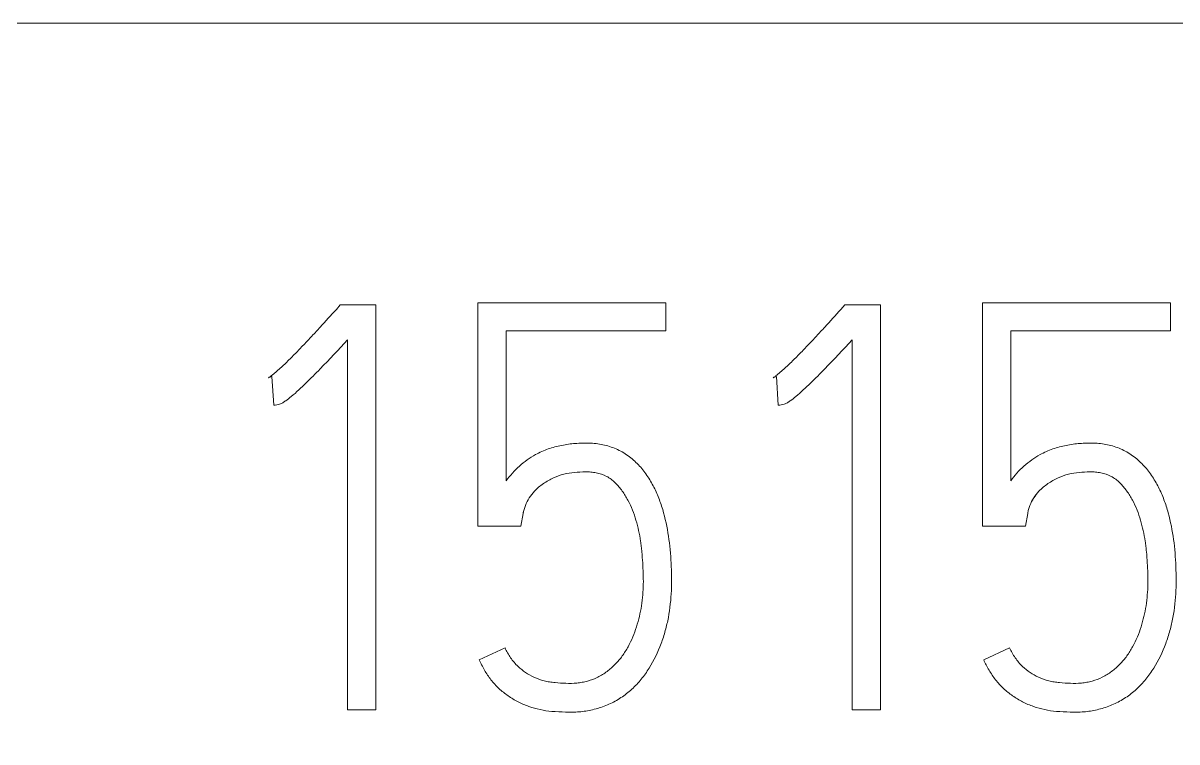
# Model space of a CAD drawing. Header units: millimetres. Extents: x 1359 to 3577, y 1333 to 3557.
# Drawn here: x 2575.03 to 2579.568, y 3327.255 to 3330.083 of the extents above; entities that cross this region are included whole.
import ezdxf

# ---------------------------------------------------------------- set-up
doc = ezdxf.new("R2010")
doc.units = ezdxf.units.MM
doc.set_wipeout_variables(frame=1)
doc.layers.add('000-PI-Oprema', color=30, linetype='Continuous', lineweight=5)
doc.layers.add('002-PI-Kabelska kanalica', color=150, linetype='Continuous')

# ---------------------------------------------------------------- blocks, each defined once
blk = doc.blocks.new('6ES7515-2AN03-0AB0')
blk.add_wipeout([(49766.6555, 38535.9127), (49836.4555, 38535.9127), (49836.4555, 38388.9127), (49766.6555, 38388.9127)])
at = {"layer": '000-PI-Oprema', "color": 0, "linetype": 'ByBlock', "lineweight": 0}
for p, q in [((49831.3494, 38535.9127), (49771.7616, 38535.9127)), ((49831.3494, 38535.9127), (49771.7616, 38535.9127)), ((49786.9033, 38534.8127), (49786.9033, 38533.9341)), ((49787.6424, 38534.8127), (49786.9033, 38534.8127)), ((49786.9033, 38534.8127), (49786.9033, 38533.9341)), ((49787.6424, 38534.8127), (49786.9033, 38534.8127)), ((49787.6424, 38534.7017), (49787.6424, 38534.8127)), ((49787.6424, 38534.7017), (49787.6424, 38534.8127)), ((49788.888, 38534.8127), (49788.888, 38533.9341)), ((49789.627, 38534.8127), (49788.888, 38534.8127)), ((49788.888, 38534.8127), (49788.888, 38533.9341)), ((49789.627, 38534.8127), (49788.888, 38534.8127)), ((49789.627, 38534.7017), (49789.627, 38534.8127)), ((49789.627, 38534.7017), (49789.627, 38534.8127)), ((49786.3618, 38534.8042), (49786.3464, 38534.7863)), ((49786.3618, 38534.8042), (49786.3464, 38534.7863)), ((49786.5017, 38534.8042), (49786.3618, 38534.8042)), ((49786.5017, 38534.8042), (49786.3618, 38534.8042)), ((49786.5017, 38533.2107), (49786.5017, 38534.8041)), ((49786.5017, 38533.2107), (49786.5017, 38534.8041)), ((49788.3465, 38534.8042), (49788.331, 38534.7863)), ((49788.3465, 38534.8042), (49788.331, 38534.7863)), ((49788.4863, 38534.8042), (49788.3465, 38534.8042)), ((49788.4863, 38534.8042), (49788.3465, 38534.8042)), ((49788.4863, 38533.2107), (49788.4863, 38534.8041)), ((49788.4863, 38533.2107), (49788.4863, 38534.8041)), ((49787.0143, 38534.1116), (49787.0143, 38534.7017)), ((49787.0143, 38534.7017), (49787.6424, 38534.7017)), ((49787.0143, 38534.1116), (49787.0143, 38534.7017)), ((49787.0143, 38534.7017), (49787.6424, 38534.7017)), ((49788.9989, 38534.1116), (49788.9989, 38534.7017)), ((49788.9989, 38534.7017), (49789.627, 38534.7017)), ((49788.9989, 38534.1116), (49788.9989, 38534.7017)), ((49788.9989, 38534.7017), (49789.627, 38534.7017)), ((49786.3907, 38534.6664), (49786.3907, 38533.2107)), ((49786.3907, 38534.6664), (49786.3907, 38533.2107)), ((49788.3753, 38534.6664), (49788.3753, 38533.2107)), ((49788.3753, 38534.6664), (49788.3753, 38533.2107)), ((49786.0797, 38534.5176), (49786.0931, 38534.5221)), ((49786.0797, 38534.5176), (49786.0931, 38534.5221)), ((49786.0931, 38534.5221), (49786.1, 38534.4091)), ((49786.0931, 38534.5221), (49786.1, 38534.4091)), ((49788.0643, 38534.5176), (49788.0778, 38534.5221)), ((49788.0643, 38534.5176), (49788.0778, 38534.5221)), ((49788.0778, 38534.5221), (49788.0847, 38534.4091)), ((49788.0778, 38534.5221), (49788.0847, 38534.4091)), ((49787.072, 38533.9341), (49787.081, 38533.9828)), ((49787.072, 38533.9341), (49787.081, 38533.9828)), ((49789.0567, 38533.9341), (49789.0656, 38533.9828)), ((49789.0567, 38533.9341), (49789.0656, 38533.9828)), ((49786.9033, 38533.9341), (49787.072, 38533.9341)), ((49786.9033, 38533.9341), (49787.072, 38533.9341)), ((49788.888, 38533.9341), (49789.0567, 38533.9341)), ((49788.888, 38533.9341), (49789.0567, 38533.9341)), ((49787.0098, 38533.4549), (49786.9078, 38533.4082)), ((49787.0098, 38533.4549), (49786.9078, 38533.4082)), ((49788.9945, 38533.4549), (49788.8924, 38533.4082)), ((49788.9945, 38533.4549), (49788.8924, 38533.4082)), ((49786.3907, 38533.2107), (49786.5017, 38533.2107)), ((49786.3907, 38533.2107), (49786.5017, 38533.2107)), ((49788.3753, 38533.2107), (49788.4863, 38533.2107)), ((49788.3753, 38533.2107), (49788.4863, 38533.2107))]:
    blk.add_line(p, q, dxfattribs=at)
for points, knots in [([(49786.3464, 38534.7863), (49786.3252, 38534.7628), (49786.3039, 38534.7395), (49786.2718, 38534.7047), (49786.2611, 38534.693), (49786.2396, 38534.6699), (49786.2288, 38534.6584), (49786.207, 38534.6355), (49786.196, 38534.6241), (49786.1741, 38534.6015), (49786.1629, 38534.5902), (49786.1459, 38534.5738), (49786.1402, 38534.5684), (49786.1285, 38534.5577), (49786.1226, 38534.5525), (49786.1107, 38534.5421), (49786.1048, 38534.537), (49786.0957, 38534.5294), (49786.0926, 38534.5269), (49786.0864, 38534.5221), (49786.0832, 38534.5197), (49786.0797, 38534.5176)], [0, 0, 0, 0, 0.25, 0.25, 0.375, 0.375, 0.5, 0.5, 0.625, 0.625, 0.75, 0.75, 0.8125, 0.8125, 0.875, 0.875, 0.9375, 0.9375, 0.96875, 0.96875, 1, 1, 1, 1]), ([(49786.3464, 38534.7863), (49786.3252, 38534.7628), (49786.3039, 38534.7395), (49786.2718, 38534.7047), (49786.2611, 38534.693), (49786.2396, 38534.6699), (49786.2288, 38534.6584), (49786.207, 38534.6355), (49786.196, 38534.6241), (49786.1741, 38534.6015), (49786.1629, 38534.5902), (49786.1459, 38534.5738), (49786.1402, 38534.5684), (49786.1285, 38534.5577), (49786.1226, 38534.5525), (49786.1107, 38534.5421), (49786.1048, 38534.537), (49786.0957, 38534.5294), (49786.0926, 38534.5269), (49786.0864, 38534.5221), (49786.0832, 38534.5197), (49786.0797, 38534.5176)], [0, 0, 0, 0, 0.25, 0.25, 0.375, 0.375, 0.5, 0.5, 0.625, 0.625, 0.75, 0.75, 0.8125, 0.8125, 0.875, 0.875, 0.9375, 0.9375, 0.96875, 0.96875, 1, 1, 1, 1]), ([(49788.331, 38534.7863), (49788.3098, 38534.7628), (49788.2885, 38534.7395), (49788.2565, 38534.7047), (49788.2458, 38534.693), (49788.2243, 38534.6699), (49788.2134, 38534.6584), (49788.1916, 38534.6355), (49788.1807, 38534.6241), (49788.1587, 38534.6015), (49788.1476, 38534.5902), (49788.1305, 38534.5738), (49788.1248, 38534.5684), (49788.1132, 38534.5577), (49788.1073, 38534.5525), (49788.0954, 38534.5421), (49788.0894, 38534.537), (49788.0803, 38534.5294), (49788.0773, 38534.5269), (49788.071, 38534.5221), (49788.0678, 38534.5197), (49788.0643, 38534.5176)], [0, 0, 0, 0, 0.25, 0.25, 0.375, 0.375, 0.5, 0.5, 0.625, 0.625, 0.75, 0.75, 0.8125, 0.8125, 0.875, 0.875, 0.9375, 0.9375, 0.96875, 0.96875, 1, 1, 1, 1]), ([(49788.331, 38534.7863), (49788.3098, 38534.7628), (49788.2885, 38534.7395), (49788.2565, 38534.7047), (49788.2458, 38534.693), (49788.2243, 38534.6699), (49788.2134, 38534.6584), (49788.1916, 38534.6355), (49788.1807, 38534.6241), (49788.1587, 38534.6015), (49788.1476, 38534.5902), (49788.1305, 38534.5738), (49788.1248, 38534.5684), (49788.1132, 38534.5577), (49788.1073, 38534.5525), (49788.0954, 38534.5421), (49788.0894, 38534.537), (49788.0803, 38534.5294), (49788.0773, 38534.5269), (49788.071, 38534.5221), (49788.0678, 38534.5197), (49788.0643, 38534.5176)], [0, 0, 0, 0, 0.25, 0.25, 0.375, 0.375, 0.5, 0.5, 0.625, 0.625, 0.75, 0.75, 0.8125, 0.8125, 0.875, 0.875, 0.9375, 0.9375, 0.96875, 0.96875, 1, 1, 1, 1]), ([(49786.1687, 38534.4433), (49786.1789, 38534.4516), (49786.1887, 38534.4604), (49786.2079, 38534.4782), (49786.2174, 38534.4873), (49786.2457, 38534.5147), (49786.2641, 38534.5333), (49786.319, 38534.5897), (49786.355, 38534.6279), (49786.3907, 38534.6664)], [0, 0, 0, 0, 0.125, 0.125, 0.25, 0.25, 0.5, 0.5, 1, 1, 1, 1]), ([(49786.1687, 38534.4433), (49786.1789, 38534.4516), (49786.1887, 38534.4604), (49786.2079, 38534.4782), (49786.2174, 38534.4873), (49786.2457, 38534.5147), (49786.2641, 38534.5333), (49786.319, 38534.5897), (49786.355, 38534.6279), (49786.3907, 38534.6664)], [0, 0, 0, 0, 0.125, 0.125, 0.25, 0.25, 0.5, 0.5, 1, 1, 1, 1]), ([(49788.1534, 38534.4433), (49788.1635, 38534.4516), (49788.1733, 38534.4604), (49788.1926, 38534.4782), (49788.2021, 38534.4873), (49788.2303, 38534.5147), (49788.2488, 38534.5333), (49788.3037, 38534.5897), (49788.3396, 38534.6279), (49788.3753, 38534.6664)], [0, 0, 0, 0, 0.125, 0.125, 0.25, 0.25, 0.5, 0.5, 1, 1, 1, 1]), ([(49788.1534, 38534.4433), (49788.1635, 38534.4516), (49788.1733, 38534.4604), (49788.1926, 38534.4782), (49788.2021, 38534.4873), (49788.2303, 38534.5147), (49788.2488, 38534.5333), (49788.3037, 38534.5897), (49788.3396, 38534.6279), (49788.3753, 38534.6664)], [0, 0, 0, 0, 0.125, 0.125, 0.25, 0.25, 0.5, 0.5, 1, 1, 1, 1]), ([(49786.1, 38534.4091), (49786.104, 38534.4091), (49786.1079, 38534.4097), (49786.1156, 38534.4113), (49786.1195, 38534.4124), (49786.1232, 38534.4136)], [0, 0, 0, 0, 0.5, 0.5, 1, 1, 1, 1]), ([(49786.1, 38534.4091), (49786.104, 38534.4091), (49786.1079, 38534.4097), (49786.1156, 38534.4113), (49786.1195, 38534.4124), (49786.1232, 38534.4136)], [0, 0, 0, 0, 0.5, 0.5, 1, 1, 1, 1]), ([(49786.1232, 38534.4136), (49786.1254, 38534.4143), (49786.1275, 38534.4151), (49786.1316, 38534.4171), (49786.1336, 38534.4182), (49786.1395, 38534.4216), (49786.1433, 38534.4241), (49786.1545, 38534.432), (49786.1616, 38534.4376), (49786.1687, 38534.4433)], [0, 0, 0, 0, 0.125, 0.125, 0.25, 0.25, 0.5, 0.5, 1, 1, 1, 1]), ([(49786.1687, 38534.4433), (49786.1616, 38534.4376), (49786.1545, 38534.432), (49786.1433, 38534.4242), (49786.1395, 38534.4216), (49786.1336, 38534.4182), (49786.1316, 38534.4171), (49786.1275, 38534.4151), (49786.1254, 38534.4143), (49786.1232, 38534.4136)], [0, 0, 0, 0, 0.5, 0.5, 0.75, 0.75, 0.875, 0.875, 1, 1, 1, 1]), ([(49786.1232, 38534.4136), (49786.1254, 38534.4143), (49786.1275, 38534.4151), (49786.1316, 38534.4171), (49786.1336, 38534.4182), (49786.1395, 38534.4216), (49786.1433, 38534.4241), (49786.1545, 38534.432), (49786.1616, 38534.4376), (49786.1687, 38534.4433)], [0, 0, 0, 0, 0.125, 0.125, 0.25, 0.25, 0.5, 0.5, 1, 1, 1, 1]), ([(49786.1687, 38534.4433), (49786.1616, 38534.4376), (49786.1545, 38534.432), (49786.1433, 38534.4242), (49786.1395, 38534.4216), (49786.1336, 38534.4182), (49786.1316, 38534.4171), (49786.1275, 38534.4151), (49786.1254, 38534.4143), (49786.1232, 38534.4136)], [0, 0, 0, 0, 0.5, 0.5, 0.75, 0.75, 0.875, 0.875, 1, 1, 1, 1]), ([(49788.0847, 38534.4091), (49788.0886, 38534.4091), (49788.0926, 38534.4097), (49788.1003, 38534.4113), (49788.1041, 38534.4124), (49788.1078, 38534.4136)], [0, 0, 0, 0, 0.5, 0.5, 1, 1, 1, 1]), ([(49788.0847, 38534.4091), (49788.0886, 38534.4091), (49788.0926, 38534.4097), (49788.1003, 38534.4113), (49788.1041, 38534.4124), (49788.1078, 38534.4136)], [0, 0, 0, 0, 0.5, 0.5, 1, 1, 1, 1]), ([(49788.1078, 38534.4136), (49788.1101, 38534.4143), (49788.1122, 38534.4151), (49788.1162, 38534.4171), (49788.1182, 38534.4182), (49788.1241, 38534.4216), (49788.1279, 38534.4241), (49788.1391, 38534.432), (49788.1463, 38534.4376), (49788.1534, 38534.4433)], [0, 0, 0, 0, 0.125, 0.125, 0.25, 0.25, 0.5, 0.5, 1, 1, 1, 1]), ([(49788.1534, 38534.4433), (49788.1463, 38534.4376), (49788.1391, 38534.432), (49788.1279, 38534.4242), (49788.1241, 38534.4216), (49788.1182, 38534.4182), (49788.1162, 38534.4171), (49788.1121, 38534.4151), (49788.1101, 38534.4143), (49788.1078, 38534.4136)], [0, 0, 0, 0, 0.5, 0.5, 0.75, 0.75, 0.875, 0.875, 1, 1, 1, 1]), ([(49788.1078, 38534.4136), (49788.1101, 38534.4143), (49788.1122, 38534.4151), (49788.1162, 38534.4171), (49788.1182, 38534.4182), (49788.1241, 38534.4216), (49788.1279, 38534.4241), (49788.1391, 38534.432), (49788.1463, 38534.4376), (49788.1534, 38534.4433)], [0, 0, 0, 0, 0.125, 0.125, 0.25, 0.25, 0.5, 0.5, 1, 1, 1, 1]), ([(49788.1534, 38534.4433), (49788.1463, 38534.4376), (49788.1391, 38534.432), (49788.1279, 38534.4242), (49788.1241, 38534.4216), (49788.1182, 38534.4182), (49788.1162, 38534.4171), (49788.1121, 38534.4151), (49788.1101, 38534.4143), (49788.1078, 38534.4136)], [0, 0, 0, 0, 0.5, 0.5, 0.75, 0.75, 0.875, 0.875, 1, 1, 1, 1]), ([(49787.194, 38533.205), (49787.2119, 38533.2038), (49787.2298, 38533.2027), (49787.2567, 38533.2018), (49787.2656, 38533.2016), (49787.2835, 38533.2019), (49787.3102, 38533.2032), (49787.3368, 38533.2073), (49787.3632, 38533.2134), (49787.372, 38533.2158), (49787.3893, 38533.2213), (49787.3978, 38533.2243), (49787.4228, 38533.2344), (49787.4389, 38533.2424), (49787.4621, 38533.2563), (49787.4697, 38533.2613), (49787.4845, 38533.2719), (49787.5058, 38533.2885), (49787.5249, 38533.3074), (49787.5486, 38533.3345), (49787.5595, 38533.3491), (49787.5894, 38533.3939), (49787.6056, 38533.4257), (49787.6255, 38533.4756), (49787.6314, 38533.4927), (49787.6417, 38533.527), (49787.646, 38533.5443), (49787.6568, 38533.5965), (49787.6612, 38533.6317), (49787.6643, 38533.6851), (49787.6648, 38533.703), (49787.6647, 38533.7388), (49787.6644, 38533.7567), (49787.6623, 38533.8102), (49787.6594, 38533.8457), (49787.6499, 38533.9162), (49787.6432, 38533.9513), (49787.6288, 38534.0034), (49787.6232, 38534.0206), (49787.6106, 38534.0542), (49787.6035, 38534.0706), (49787.5872, 38534.1027), (49787.578, 38534.1184), (49787.5577, 38534.1481), (49787.5466, 38534.1621), (49787.5282, 38534.1816), (49787.5217, 38534.1878), (49787.5082, 38534.1997), (49787.501, 38534.2055), (49787.4788, 38534.2213), (49787.4631, 38534.2302), (49787.4382, 38534.2411), (49787.4297, 38534.2443), (49787.4122, 38534.2498), (49787.4034, 38534.2521), (49787.3768, 38534.2576), (49787.3588, 38534.2596), (49787.3314, 38534.2605), (49787.3222, 38534.2604), (49787.3041, 38534.2599), (49787.2951, 38534.2595), (49787.268, 38534.2574), (49787.2323, 38534.2527), (49787.1973, 38534.2432), (49787.1626, 38534.231), (49787.1458, 38534.2237), (49787.1297, 38534.2149)], [0, 0, 0, 0, 0.03125, 0.03125, 0.046875, 0.046875, 0.0625, 0.09375, 0.09375, 0.109375, 0.109375, 0.125, 0.125, 0.15625, 0.15625, 0.171875, 0.171875, 0.1875, 0.21875, 0.21875, 0.25, 0.25, 0.3125, 0.3125, 0.34375, 0.34375, 0.375, 0.375, 0.4375, 0.4375, 0.46875, 0.46875, 0.5, 0.5, 0.5625, 0.5625, 0.625, 0.625, 0.65625, 0.65625, 0.6875, 0.6875, 0.71875, 0.71875, 0.75, 0.75, 0.765625, 0.765625, 0.78125, 0.78125, 0.8125, 0.8125, 0.828125, 0.828125, 0.84375, 0.84375, 0.875, 0.875, 0.890625, 0.890625, 0.90625, 0.90625, 0.9375, 0.96875, 0.96875, 1, 1, 1, 1]), ([(49787.194, 38533.205), (49787.2119, 38533.2038), (49787.2298, 38533.2027), (49787.2567, 38533.2018), (49787.2656, 38533.2016), (49787.2835, 38533.2019), (49787.3102, 38533.2032), (49787.3368, 38533.2073), (49787.3632, 38533.2134), (49787.372, 38533.2158), (49787.3893, 38533.2213), (49787.3978, 38533.2243), (49787.4228, 38533.2344), (49787.4389, 38533.2424), (49787.4621, 38533.2563), (49787.4697, 38533.2613), (49787.4845, 38533.2719), (49787.5058, 38533.2885), (49787.5249, 38533.3074), (49787.5486, 38533.3345), (49787.5595, 38533.3491), (49787.5894, 38533.3939), (49787.6056, 38533.4257), (49787.6255, 38533.4756), (49787.6314, 38533.4927), (49787.6417, 38533.527), (49787.646, 38533.5443), (49787.6568, 38533.5965), (49787.6612, 38533.6317), (49787.6643, 38533.6851), (49787.6648, 38533.703), (49787.6647, 38533.7388), (49787.6644, 38533.7567), (49787.6623, 38533.8102), (49787.6594, 38533.8457), (49787.6499, 38533.9162), (49787.6432, 38533.9513), (49787.6288, 38534.0034), (49787.6232, 38534.0206), (49787.6106, 38534.0542), (49787.6035, 38534.0706), (49787.5872, 38534.1027), (49787.578, 38534.1184), (49787.5577, 38534.1481), (49787.5466, 38534.1621), (49787.5282, 38534.1816), (49787.5217, 38534.1878), (49787.5082, 38534.1997), (49787.501, 38534.2055), (49787.4788, 38534.2213), (49787.4631, 38534.2302), (49787.4382, 38534.2411), (49787.4297, 38534.2443), (49787.4122, 38534.2498), (49787.4034, 38534.2521), (49787.3768, 38534.2576), (49787.3588, 38534.2596), (49787.3314, 38534.2605), (49787.3222, 38534.2604), (49787.3041, 38534.2599), (49787.2951, 38534.2595), (49787.268, 38534.2574), (49787.2323, 38534.2527), (49787.1973, 38534.2432), (49787.1626, 38534.231), (49787.1458, 38534.2237), (49787.1297, 38534.2149)], [0, 0, 0, 0, 0.03125, 0.03125, 0.046875, 0.046875, 0.0625, 0.09375, 0.09375, 0.109375, 0.109375, 0.125, 0.125, 0.15625, 0.15625, 0.171875, 0.171875, 0.1875, 0.21875, 0.21875, 0.25, 0.25, 0.3125, 0.3125, 0.34375, 0.34375, 0.375, 0.375, 0.4375, 0.4375, 0.46875, 0.46875, 0.5, 0.5, 0.5625, 0.5625, 0.625, 0.625, 0.65625, 0.65625, 0.6875, 0.6875, 0.71875, 0.71875, 0.75, 0.75, 0.765625, 0.765625, 0.78125, 0.78125, 0.8125, 0.8125, 0.828125, 0.828125, 0.84375, 0.84375, 0.875, 0.875, 0.890625, 0.890625, 0.90625, 0.90625, 0.9375, 0.96875, 0.96875, 1, 1, 1, 1]), ([(49789.1786, 38533.205), (49789.1965, 38533.2038), (49789.2145, 38533.2027), (49789.2413, 38533.2018), (49789.2503, 38533.2016), (49789.2681, 38533.2019), (49789.2948, 38533.2032), (49789.3214, 38533.2073), (49789.3479, 38533.2134), (49789.3567, 38533.2158), (49789.374, 38533.2213), (49789.3824, 38533.2243), (49789.4075, 38533.2344), (49789.4235, 38533.2424), (49789.4468, 38533.2563), (49789.4544, 38533.2613), (49789.4691, 38533.2719), (49789.4904, 38533.2885), (49789.5095, 38533.3074), (49789.5332, 38533.3345), (49789.5442, 38533.3491), (49789.5741, 38533.3939), (49789.5902, 38533.4257), (49789.6101, 38533.4756), (49789.616, 38533.4927), (49789.6263, 38533.527), (49789.6306, 38533.5443), (49789.6414, 38533.5965), (49789.6458, 38533.6317), (49789.6489, 38533.6851), (49789.6494, 38533.703), (49789.6493, 38533.7388), (49789.649, 38533.7567), (49789.6469, 38533.8102), (49789.6441, 38533.8457), (49789.6345, 38533.9162), (49789.6278, 38533.9513), (49789.6134, 38534.0034), (49789.6079, 38534.0206), (49789.5952, 38534.0542), (49789.5881, 38534.0706), (49789.5718, 38534.1027), (49789.5626, 38534.1184), (49789.5424, 38534.1481), (49789.5313, 38534.1621), (49789.5128, 38534.1816), (49789.5064, 38534.1878), (49789.4928, 38534.1997), (49789.4856, 38534.2055), (49789.4635, 38534.2213), (49789.4478, 38534.2302), (49789.4229, 38534.2411), (49789.4143, 38534.2443), (49789.3969, 38534.2498), (49789.3881, 38534.2521), (49789.3615, 38534.2576), (49789.3434, 38534.2596), (49789.316, 38534.2605), (49789.3069, 38534.2604), (49789.2887, 38534.2599), (49789.2797, 38534.2595), (49789.2527, 38534.2574), (49789.2169, 38534.2527), (49789.1819, 38534.2432), (49789.1473, 38534.231), (49789.1305, 38534.2237), (49789.1144, 38534.2149)], [0, 0, 0, 0, 0.03125, 0.03125, 0.046875, 0.046875, 0.0625, 0.09375, 0.09375, 0.109375, 0.109375, 0.125, 0.125, 0.15625, 0.15625, 0.171875, 0.171875, 0.1875, 0.21875, 0.21875, 0.25, 0.25, 0.3125, 0.3125, 0.34375, 0.34375, 0.375, 0.375, 0.4375, 0.4375, 0.46875, 0.46875, 0.5, 0.5, 0.5625, 0.5625, 0.625, 0.625, 0.65625, 0.65625, 0.6875, 0.6875, 0.71875, 0.71875, 0.75, 0.75, 0.765625, 0.765625, 0.78125, 0.78125, 0.8125, 0.8125, 0.828125, 0.828125, 0.84375, 0.84375, 0.875, 0.875, 0.890625, 0.890625, 0.90625, 0.90625, 0.9375, 0.96875, 0.96875, 1, 1, 1, 1]), ([(49789.1786, 38533.205), (49789.1965, 38533.2038), (49789.2145, 38533.2027), (49789.2413, 38533.2018), (49789.2503, 38533.2016), (49789.2681, 38533.2019), (49789.2948, 38533.2032), (49789.3214, 38533.2073), (49789.3479, 38533.2134), (49789.3567, 38533.2158), (49789.374, 38533.2213), (49789.3824, 38533.2243), (49789.4075, 38533.2344), (49789.4235, 38533.2424), (49789.4468, 38533.2563), (49789.4544, 38533.2613), (49789.4691, 38533.2719), (49789.4904, 38533.2885), (49789.5095, 38533.3074), (49789.5332, 38533.3345), (49789.5442, 38533.3491), (49789.5741, 38533.3939), (49789.5902, 38533.4257), (49789.6101, 38533.4756), (49789.616, 38533.4927), (49789.6263, 38533.527), (49789.6306, 38533.5443), (49789.6414, 38533.5965), (49789.6458, 38533.6317), (49789.6489, 38533.6851), (49789.6494, 38533.703), (49789.6493, 38533.7388), (49789.649, 38533.7567), (49789.6469, 38533.8102), (49789.6441, 38533.8457), (49789.6345, 38533.9162), (49789.6278, 38533.9513), (49789.6134, 38534.0034), (49789.6079, 38534.0206), (49789.5952, 38534.0542), (49789.5881, 38534.0706), (49789.5718, 38534.1027), (49789.5626, 38534.1184), (49789.5424, 38534.1481), (49789.5313, 38534.1621), (49789.5128, 38534.1816), (49789.5064, 38534.1878), (49789.4928, 38534.1997), (49789.4856, 38534.2055), (49789.4635, 38534.2213), (49789.4478, 38534.2302), (49789.4229, 38534.2411), (49789.4143, 38534.2443), (49789.3969, 38534.2498), (49789.3881, 38534.2521), (49789.3615, 38534.2576), (49789.3434, 38534.2596), (49789.316, 38534.2605), (49789.3069, 38534.2604), (49789.2887, 38534.2599), (49789.2797, 38534.2595), (49789.2527, 38534.2574), (49789.2169, 38534.2527), (49789.1819, 38534.2432), (49789.1473, 38534.231), (49789.1305, 38534.2237), (49789.1144, 38534.2149)], [0, 0, 0, 0, 0.03125, 0.03125, 0.046875, 0.046875, 0.0625, 0.09375, 0.09375, 0.109375, 0.109375, 0.125, 0.125, 0.15625, 0.15625, 0.171875, 0.171875, 0.1875, 0.21875, 0.21875, 0.25, 0.25, 0.3125, 0.3125, 0.34375, 0.34375, 0.375, 0.375, 0.4375, 0.4375, 0.46875, 0.46875, 0.5, 0.5, 0.5625, 0.5625, 0.625, 0.625, 0.65625, 0.65625, 0.6875, 0.6875, 0.71875, 0.71875, 0.75, 0.75, 0.765625, 0.765625, 0.78125, 0.78125, 0.8125, 0.8125, 0.828125, 0.828125, 0.84375, 0.84375, 0.875, 0.875, 0.890625, 0.890625, 0.90625, 0.90625, 0.9375, 0.96875, 0.96875, 1, 1, 1, 1]), ([(49787.1297, 38534.2149), (49787.107, 38534.202), (49787.0855, 38534.187), (49787.0564, 38534.161), (49787.0472, 38534.1518), (49787.0299, 38534.1324), (49787.0218, 38534.1223), (49787.0143, 38534.1116)], [0, 0, 0, 0, 0.5, 0.5, 0.75, 0.75, 1, 1, 1, 1]), ([(49787.1297, 38534.2149), (49787.107, 38534.202), (49787.0855, 38534.187), (49787.0564, 38534.161), (49787.0472, 38534.1518), (49787.0299, 38534.1324), (49787.0218, 38534.1223), (49787.0143, 38534.1116)], [0, 0, 0, 0, 0.5, 0.5, 0.75, 0.75, 1, 1, 1, 1]), ([(49789.1144, 38534.2149), (49789.0916, 38534.202), (49789.0702, 38534.187), (49789.041, 38534.161), (49789.0318, 38534.1518), (49789.0145, 38534.1324), (49789.0064, 38534.1223), (49788.9989, 38534.1116)], [0, 0, 0, 0, 0.5, 0.5, 0.75, 0.75, 1, 1, 1, 1]), ([(49789.1144, 38534.2149), (49789.0916, 38534.202), (49789.0702, 38534.187), (49789.041, 38534.161), (49789.0318, 38534.1518), (49789.0145, 38534.1324), (49789.0064, 38534.1223), (49788.9989, 38534.1116)], [0, 0, 0, 0, 0.5, 0.5, 0.75, 0.75, 1, 1, 1, 1]), ([(49787.2009, 38534.1238), (49787.2139, 38534.13), (49787.2273, 38534.1345), (49787.2549, 38534.1411), (49787.269, 38534.1434), (49787.2974, 38534.1463), (49787.3116, 38534.1469), (49787.333, 38534.147), (49787.3401, 38534.1469), (49787.3543, 38534.1457), (49787.3615, 38534.1447), (49787.3825, 38534.1405), (49787.3961, 38534.1361), (49787.4217, 38534.1229), (49787.4331, 38534.1145), (49787.4484, 38534.0995), (49787.4531, 38534.094), (49787.4622, 38534.0831), (49787.4753, 38534.0662), (49787.4866, 38534.0482), (49787.5001, 38534.0231), (49787.5061, 38534.0101), (49787.5164, 38533.9837), (49787.5208, 38533.9703), (49787.5327, 38533.9298), (49787.5388, 38533.9023), (49787.5441, 38533.8672), (49787.545, 38533.8601), (49787.5467, 38533.8461), (49787.5473, 38533.839), (49787.5492, 38533.8179), (49787.5503, 38533.8038), (49787.5521, 38533.7757), (49787.5528, 38533.7616), (49787.5537, 38533.7334), (49787.5539, 38533.7193), (49787.5531, 38533.6771), (49787.5508, 38533.6489), (49787.542, 38533.5924), (49787.5356, 38533.5647), (49787.5226, 38533.5242), (49787.5178, 38533.5108), (49787.5067, 38533.4845), (49787.5005, 38533.4716), (49787.4868, 38533.4466), (49787.4794, 38533.4345), (49787.4669, 38533.4172), (49787.4625, 38533.4116), (49787.4533, 38533.4006), (49787.4485, 38533.3953), (49787.4333, 38533.3799), (49787.4172, 38533.3658), (49787.3994, 38533.3538), (49787.3872, 38533.3462), (49787.3808, 38533.3426), (49787.3615, 38533.333), (49787.3416, 38533.3253), (49787.3207, 38533.3205), (49787.3066, 38533.3179), (49787.2994, 38533.3169), (49787.2778, 38533.3149), (49787.2635, 38533.3149), (49787.2349, 38533.3158), (49787.2207, 38533.3168), (49787.1993, 38533.3188), (49787.1922, 38533.3196), (49787.178, 38533.3217), (49787.1709, 38533.3231), (49787.1499, 38533.3284), (49787.1363, 38533.3332), (49787.1232, 38533.3395)], [0, 0, 0, 0, 0.03125, 0.03125, 0.0625, 0.0625, 0.09375, 0.09375, 0.109375, 0.109375, 0.125, 0.125, 0.15625, 0.15625, 0.1875, 0.1875, 0.203125, 0.203125, 0.21875, 0.25, 0.25, 0.28125, 0.28125, 0.3125, 0.3125, 0.375, 0.375, 0.390625, 0.390625, 0.40625, 0.40625, 0.4375, 0.4375, 0.46875, 0.46875, 0.5, 0.5, 0.5625, 0.5625, 0.625, 0.625, 0.65625, 0.65625, 0.6875, 0.6875, 0.71875, 0.71875, 0.734375, 0.734375, 0.75, 0.75, 0.78125, 0.796875, 0.796875, 0.8125, 0.8125, 0.84375, 0.859375, 0.859375, 0.875, 0.875, 0.90625, 0.90625, 0.9375, 0.9375, 0.953125, 0.953125, 0.96875, 0.96875, 1, 1, 1, 1]), ([(49787.2009, 38534.1238), (49787.2139, 38534.13), (49787.2273, 38534.1345), (49787.2549, 38534.1411), (49787.269, 38534.1434), (49787.2974, 38534.1463), (49787.3116, 38534.1469), (49787.333, 38534.147), (49787.3401, 38534.1469), (49787.3543, 38534.1457), (49787.3615, 38534.1447), (49787.3825, 38534.1405), (49787.3961, 38534.1361), (49787.4217, 38534.1229), (49787.4331, 38534.1145), (49787.4484, 38534.0995), (49787.4531, 38534.094), (49787.4622, 38534.0831), (49787.4753, 38534.0662), (49787.4866, 38534.0482), (49787.5001, 38534.0231), (49787.5061, 38534.0101), (49787.5164, 38533.9837), (49787.5208, 38533.9703), (49787.5327, 38533.9298), (49787.5388, 38533.9023), (49787.5441, 38533.8672), (49787.545, 38533.8601), (49787.5467, 38533.8461), (49787.5473, 38533.839), (49787.5492, 38533.8179), (49787.5503, 38533.8038), (49787.5521, 38533.7757), (49787.5528, 38533.7616), (49787.5537, 38533.7334), (49787.5539, 38533.7193), (49787.5531, 38533.6771), (49787.5508, 38533.6489), (49787.542, 38533.5924), (49787.5356, 38533.5647), (49787.5226, 38533.5242), (49787.5178, 38533.5108), (49787.5067, 38533.4845), (49787.5005, 38533.4716), (49787.4868, 38533.4466), (49787.4794, 38533.4345), (49787.4669, 38533.4172), (49787.4625, 38533.4116), (49787.4533, 38533.4006), (49787.4485, 38533.3953), (49787.4333, 38533.3799), (49787.4172, 38533.3658), (49787.3994, 38533.3538), (49787.3872, 38533.3462), (49787.3808, 38533.3426), (49787.3615, 38533.333), (49787.3416, 38533.3253), (49787.3207, 38533.3205), (49787.3066, 38533.3179), (49787.2994, 38533.3169), (49787.2778, 38533.3149), (49787.2635, 38533.3149), (49787.2349, 38533.3158), (49787.2207, 38533.3168), (49787.1993, 38533.3188), (49787.1922, 38533.3196), (49787.178, 38533.3217), (49787.1709, 38533.3231), (49787.1499, 38533.3284), (49787.1363, 38533.3332), (49787.1232, 38533.3395)], [0, 0, 0, 0, 0.03125, 0.03125, 0.0625, 0.0625, 0.09375, 0.09375, 0.109375, 0.109375, 0.125, 0.125, 0.15625, 0.15625, 0.1875, 0.1875, 0.203125, 0.203125, 0.21875, 0.25, 0.25, 0.28125, 0.28125, 0.3125, 0.3125, 0.375, 0.375, 0.390625, 0.390625, 0.40625, 0.40625, 0.4375, 0.4375, 0.46875, 0.46875, 0.5, 0.5, 0.5625, 0.5625, 0.625, 0.625, 0.65625, 0.65625, 0.6875, 0.6875, 0.71875, 0.71875, 0.734375, 0.734375, 0.75, 0.75, 0.78125, 0.796875, 0.796875, 0.8125, 0.8125, 0.84375, 0.859375, 0.859375, 0.875, 0.875, 0.90625, 0.90625, 0.9375, 0.9375, 0.953125, 0.953125, 0.96875, 0.96875, 1, 1, 1, 1]), ([(49789.1855, 38534.1238), (49789.1985, 38534.13), (49789.212, 38534.1345), (49789.2395, 38534.1411), (49789.2537, 38534.1434), (49789.2821, 38534.1463), (49789.2963, 38534.1469), (49789.3176, 38534.147), (49789.3247, 38534.1469), (49789.339, 38534.1457), (49789.3461, 38534.1447), (49789.3672, 38534.1405), (49789.3807, 38534.1361), (49789.4063, 38534.1229), (49789.4178, 38534.1145), (49789.433, 38534.0995), (49789.4377, 38534.094), (49789.4468, 38534.0831), (49789.4599, 38534.0662), (49789.4712, 38534.0482), (49789.4847, 38534.0231), (49789.4908, 38534.0101), (49789.5011, 38533.9837), (49789.5054, 38533.9703), (49789.5174, 38533.9298), (49789.5235, 38533.9023), (49789.5288, 38533.8672), (49789.5297, 38533.8601), (49789.5313, 38533.8461), (49789.532, 38533.839), (49789.5339, 38533.8179), (49789.535, 38533.8038), (49789.5368, 38533.7757), (49789.5375, 38533.7616), (49789.5384, 38533.7334), (49789.5385, 38533.7193), (49789.5377, 38533.6771), (49789.5354, 38533.6489), (49789.5266, 38533.5924), (49789.5202, 38533.5647), (49789.5073, 38533.5242), (49789.5024, 38533.5108), (49789.4913, 38533.4845), (49789.4851, 38533.4716), (49789.4714, 38533.4466), (49789.464, 38533.4345), (49789.4515, 38533.4172), (49789.4472, 38533.4116), (49789.438, 38533.4006), (49789.4331, 38533.3953), (49789.418, 38533.3799), (49789.4018, 38533.3658), (49789.384, 38533.3538), (49789.3718, 38533.3462), (49789.3655, 38533.3426), (49789.3462, 38533.333), (49789.3262, 38533.3253), (49789.3053, 38533.3205), (49789.2912, 38533.3179), (49789.284, 38533.3169), (49789.2624, 38533.3149), (49789.2481, 38533.3149), (49789.2196, 38533.3158), (49789.2053, 38533.3168), (49789.184, 38533.3188), (49789.1769, 38533.3196), (49789.1627, 38533.3217), (49789.1556, 38533.3231), (49789.1345, 38533.3284), (49789.1209, 38533.3332), (49789.1079, 38533.3395)], [0, 0, 0, 0, 0.03125, 0.03125, 0.0625, 0.0625, 0.09375, 0.09375, 0.109375, 0.109375, 0.125, 0.125, 0.15625, 0.15625, 0.1875, 0.1875, 0.203125, 0.203125, 0.21875, 0.25, 0.25, 0.28125, 0.28125, 0.3125, 0.3125, 0.375, 0.375, 0.390625, 0.390625, 0.40625, 0.40625, 0.4375, 0.4375, 0.46875, 0.46875, 0.5, 0.5, 0.5625, 0.5625, 0.625, 0.625, 0.65625, 0.65625, 0.6875, 0.6875, 0.71875, 0.71875, 0.734375, 0.734375, 0.75, 0.75, 0.78125, 0.796875, 0.796875, 0.8125, 0.8125, 0.84375, 0.859375, 0.859375, 0.875, 0.875, 0.90625, 0.90625, 0.9375, 0.9375, 0.953125, 0.953125, 0.96875, 0.96875, 1, 1, 1, 1]), ([(49789.1855, 38534.1238), (49789.1985, 38534.13), (49789.212, 38534.1345), (49789.2395, 38534.1411), (49789.2537, 38534.1434), (49789.2821, 38534.1463), (49789.2963, 38534.1469), (49789.3176, 38534.147), (49789.3247, 38534.1469), (49789.339, 38534.1457), (49789.3461, 38534.1447), (49789.3672, 38534.1405), (49789.3807, 38534.1361), (49789.4063, 38534.1229), (49789.4178, 38534.1145), (49789.433, 38534.0995), (49789.4377, 38534.094), (49789.4468, 38534.0831), (49789.4599, 38534.0662), (49789.4712, 38534.0482), (49789.4847, 38534.0231), (49789.4908, 38534.0101), (49789.5011, 38533.9837), (49789.5054, 38533.9703), (49789.5174, 38533.9298), (49789.5235, 38533.9023), (49789.5288, 38533.8672), (49789.5297, 38533.8601), (49789.5313, 38533.8461), (49789.532, 38533.839), (49789.5339, 38533.8179), (49789.535, 38533.8038), (49789.5368, 38533.7757), (49789.5375, 38533.7616), (49789.5384, 38533.7334), (49789.5385, 38533.7193), (49789.5377, 38533.6771), (49789.5354, 38533.6489), (49789.5266, 38533.5924), (49789.5202, 38533.5647), (49789.5073, 38533.5242), (49789.5024, 38533.5108), (49789.4913, 38533.4845), (49789.4851, 38533.4716), (49789.4714, 38533.4466), (49789.464, 38533.4345), (49789.4515, 38533.4172), (49789.4472, 38533.4116), (49789.438, 38533.4006), (49789.4331, 38533.3953), (49789.418, 38533.3799), (49789.4018, 38533.3658), (49789.384, 38533.3538), (49789.3718, 38533.3462), (49789.3655, 38533.3426), (49789.3462, 38533.333), (49789.3262, 38533.3253), (49789.3053, 38533.3205), (49789.2912, 38533.3179), (49789.284, 38533.3169), (49789.2624, 38533.3149), (49789.2481, 38533.3149), (49789.2196, 38533.3158), (49789.2053, 38533.3168), (49789.184, 38533.3188), (49789.1769, 38533.3196), (49789.1627, 38533.3217), (49789.1556, 38533.3231), (49789.1345, 38533.3284), (49789.1209, 38533.3332), (49789.1079, 38533.3395)], [0, 0, 0, 0, 0.03125, 0.03125, 0.0625, 0.0625, 0.09375, 0.09375, 0.109375, 0.109375, 0.125, 0.125, 0.15625, 0.15625, 0.1875, 0.1875, 0.203125, 0.203125, 0.21875, 0.25, 0.25, 0.28125, 0.28125, 0.3125, 0.3125, 0.375, 0.375, 0.390625, 0.390625, 0.40625, 0.40625, 0.4375, 0.4375, 0.46875, 0.46875, 0.5, 0.5, 0.5625, 0.5625, 0.625, 0.625, 0.65625, 0.65625, 0.6875, 0.6875, 0.71875, 0.71875, 0.734375, 0.734375, 0.75, 0.75, 0.78125, 0.796875, 0.796875, 0.8125, 0.8125, 0.84375, 0.859375, 0.859375, 0.875, 0.875, 0.90625, 0.90625, 0.9375, 0.9375, 0.953125, 0.953125, 0.96875, 0.96875, 1, 1, 1, 1]), ([(49787.1253, 38534.0706), (49787.1356, 38534.0821), (49787.1477, 38534.092), (49787.1733, 38534.1095), (49787.1869, 38534.117), (49787.2009, 38534.1238)], [0, 0, 0, 0, 0.5, 0.5, 1, 1, 1, 1]), ([(49787.2009, 38534.1238), (49787.1869, 38534.117), (49787.1733, 38534.1095), (49787.1476, 38534.092), (49787.1357, 38534.0822), (49787.1253, 38534.0706)], [0, 0, 0, 0, 0.5, 0.5, 1, 1, 1, 1]), ([(49787.1253, 38534.0706), (49787.1356, 38534.0821), (49787.1477, 38534.092), (49787.1733, 38534.1095), (49787.1869, 38534.117), (49787.2009, 38534.1238)], [0, 0, 0, 0, 0.5, 0.5, 1, 1, 1, 1]), ([(49787.2009, 38534.1238), (49787.1869, 38534.117), (49787.1733, 38534.1095), (49787.1476, 38534.092), (49787.1357, 38534.0822), (49787.1253, 38534.0706)], [0, 0, 0, 0, 0.5, 0.5, 1, 1, 1, 1]), ([(49789.1099, 38534.0706), (49789.1203, 38534.0821), (49789.1323, 38534.092), (49789.158, 38534.1095), (49789.1716, 38534.117), (49789.1855, 38534.1238)], [0, 0, 0, 0, 0.5, 0.5, 1, 1, 1, 1]), ([(49789.1855, 38534.1238), (49789.1716, 38534.117), (49789.1579, 38534.1095), (49789.1323, 38534.092), (49789.1203, 38534.0822), (49789.1099, 38534.0706)], [0, 0, 0, 0, 0.5, 0.5, 1, 1, 1, 1]), ([(49789.1099, 38534.0706), (49789.1203, 38534.0821), (49789.1323, 38534.092), (49789.158, 38534.1095), (49789.1716, 38534.117), (49789.1855, 38534.1238)], [0, 0, 0, 0, 0.5, 0.5, 1, 1, 1, 1]), ([(49789.1855, 38534.1238), (49789.1716, 38534.117), (49789.1579, 38534.1095), (49789.1323, 38534.092), (49789.1203, 38534.0822), (49789.1099, 38534.0706)], [0, 0, 0, 0, 0.5, 0.5, 1, 1, 1, 1]), ([(49787.1253, 38534.0706), (49787.1179, 38534.0623), (49787.111, 38534.0536), (49787.0987, 38534.0352), (49787.0934, 38534.0254), (49787.0899, 38534.0149)], [0, 0, 0, 0, 0.5, 0.5, 1, 1, 1, 1]), ([(49787.0899, 38534.0149), (49787.0934, 38534.0254), (49787.0988, 38534.0352), (49787.111, 38534.0536), (49787.118, 38534.0623), (49787.1253, 38534.0706)], [0, 0, 0, 0, 0.5, 0.5, 1, 1, 1, 1]), ([(49787.1253, 38534.0706), (49787.1179, 38534.0623), (49787.111, 38534.0536), (49787.0987, 38534.0352), (49787.0934, 38534.0254), (49787.0899, 38534.0149)], [0, 0, 0, 0, 0.5, 0.5, 1, 1, 1, 1]), ([(49787.0899, 38534.0149), (49787.0934, 38534.0254), (49787.0988, 38534.0352), (49787.111, 38534.0536), (49787.118, 38534.0623), (49787.1253, 38534.0706)], [0, 0, 0, 0, 0.5, 0.5, 1, 1, 1, 1]), ([(49789.1099, 38534.0706), (49789.1026, 38534.0623), (49789.0956, 38534.0536), (49789.0834, 38534.0352), (49789.0781, 38534.0254), (49789.0746, 38534.0149)], [0, 0, 0, 0, 0.5, 0.5, 1, 1, 1, 1]), ([(49789.0746, 38534.0149), (49789.0781, 38534.0254), (49789.0834, 38534.0352), (49789.0957, 38534.0536), (49789.1026, 38534.0623), (49789.1099, 38534.0706)], [0, 0, 0, 0, 0.5, 0.5, 1, 1, 1, 1]), ([(49789.1099, 38534.0706), (49789.1026, 38534.0623), (49789.0956, 38534.0536), (49789.0834, 38534.0352), (49789.0781, 38534.0254), (49789.0746, 38534.0149)], [0, 0, 0, 0, 0.5, 0.5, 1, 1, 1, 1]), ([(49789.0746, 38534.0149), (49789.0781, 38534.0254), (49789.0834, 38534.0352), (49789.0957, 38534.0536), (49789.1026, 38534.0623), (49789.1099, 38534.0706)], [0, 0, 0, 0, 0.5, 0.5, 1, 1, 1, 1]), ([(49787.081, 38533.9828), (49787.081, 38533.9842), (49787.0812, 38533.9856), (49787.0817, 38533.9883), (49787.082, 38533.9897), (49787.083, 38533.9937), (49787.0838, 38533.9964), (49787.0862, 38534.0044), (49787.088, 38534.0097), (49787.0899, 38534.0149)], [0, 0, 0, 0, 0.125, 0.125, 0.25, 0.25, 0.5, 0.5, 1, 1, 1, 1]), ([(49787.081, 38533.9828), (49787.081, 38533.9842), (49787.0812, 38533.9856), (49787.0817, 38533.9883), (49787.082, 38533.9897), (49787.083, 38533.9937), (49787.0838, 38533.9964), (49787.0862, 38534.0044), (49787.088, 38534.0097), (49787.0899, 38534.0149)], [0, 0, 0, 0, 0.125, 0.125, 0.25, 0.25, 0.5, 0.5, 1, 1, 1, 1]), ([(49789.0656, 38533.9828), (49789.0656, 38533.9842), (49789.0658, 38533.9856), (49789.0663, 38533.9883), (49789.0666, 38533.9897), (49789.0676, 38533.9937), (49789.0684, 38533.9964), (49789.0709, 38534.0044), (49789.0727, 38534.0097), (49789.0746, 38534.0149)], [0, 0, 0, 0, 0.125, 0.125, 0.25, 0.25, 0.5, 0.5, 1, 1, 1, 1]), ([(49789.0656, 38533.9828), (49789.0656, 38533.9842), (49789.0658, 38533.9856), (49789.0663, 38533.9883), (49789.0666, 38533.9897), (49789.0676, 38533.9937), (49789.0684, 38533.9964), (49789.0709, 38534.0044), (49789.0727, 38534.0097), (49789.0746, 38534.0149)], [0, 0, 0, 0, 0.125, 0.125, 0.25, 0.25, 0.5, 0.5, 1, 1, 1, 1]), ([(49787.061, 38533.3818), (49787.0498, 38533.3918), (49787.0402, 38533.4034), (49787.0234, 38533.4282), (49787.0162, 38533.4413), (49787.0098, 38533.4549)], [0, 0, 0, 0, 0.5, 0.5, 1, 1, 1, 1]), ([(49787.061, 38533.3818), (49787.0498, 38533.3918), (49787.0402, 38533.4034), (49787.0234, 38533.4282), (49787.0162, 38533.4413), (49787.0098, 38533.4549)], [0, 0, 0, 0, 0.5, 0.5, 1, 1, 1, 1]), ([(49789.0457, 38533.3818), (49789.0345, 38533.3918), (49789.0248, 38533.4034), (49789.008, 38533.4282), (49789.0008, 38533.4413), (49788.9945, 38533.4549)], [0, 0, 0, 0, 0.5, 0.5, 1, 1, 1, 1]), ([(49789.0457, 38533.3818), (49789.0345, 38533.3918), (49789.0248, 38533.4034), (49789.008, 38533.4282), (49789.0008, 38533.4413), (49788.9945, 38533.4549)], [0, 0, 0, 0, 0.5, 0.5, 1, 1, 1, 1]), ([(49786.9078, 38533.4082), (49786.9142, 38533.3941), (49786.9212, 38533.3805), (49786.9366, 38533.354), (49786.9451, 38533.3412), (49786.9639, 38533.3169), (49786.9743, 38533.3053), (49786.9913, 38533.2897), (49786.9972, 38533.2848), (49787.0092, 38533.2753), (49787.0154, 38533.2707), (49787.0342, 38533.2576), (49787.0472, 38533.2495), (49787.0679, 38533.2388), (49787.0749, 38533.2355), (49787.0891, 38533.2295), (49787.0964, 38533.2268), (49787.1182, 38533.2194), (49787.1329, 38533.2152), (49787.1631, 38533.2086), (49787.1785, 38533.2062), (49787.194, 38533.205)], [0, 0, 0, 0, 0.125, 0.125, 0.25, 0.25, 0.375, 0.375, 0.4375, 0.4375, 0.5, 0.5, 0.625, 0.625, 0.6875, 0.6875, 0.75, 0.75, 0.875, 0.875, 1, 1, 1, 1]), ([(49786.9078, 38533.4082), (49786.9142, 38533.3941), (49786.9212, 38533.3805), (49786.9366, 38533.354), (49786.9451, 38533.3412), (49786.9639, 38533.3169), (49786.9743, 38533.3053), (49786.9913, 38533.2897), (49786.9972, 38533.2848), (49787.0092, 38533.2753), (49787.0154, 38533.2707), (49787.0342, 38533.2576), (49787.0472, 38533.2495), (49787.0679, 38533.2388), (49787.0749, 38533.2355), (49787.0891, 38533.2295), (49787.0964, 38533.2268), (49787.1182, 38533.2194), (49787.1329, 38533.2152), (49787.1631, 38533.2086), (49787.1785, 38533.2062), (49787.194, 38533.205)], [0, 0, 0, 0, 0.125, 0.125, 0.25, 0.25, 0.375, 0.375, 0.4375, 0.4375, 0.5, 0.5, 0.625, 0.625, 0.6875, 0.6875, 0.75, 0.75, 0.875, 0.875, 1, 1, 1, 1]), ([(49788.8924, 38533.4082), (49788.8988, 38533.3941), (49788.9058, 38533.3805), (49788.9213, 38533.354), (49788.9297, 38533.3412), (49788.9485, 38533.3169), (49788.959, 38533.3053), (49788.976, 38533.2897), (49788.9819, 38533.2848), (49788.9939, 38533.2753), (49789, 38533.2707), (49789.0188, 38533.2576), (49789.0319, 38533.2495), (49789.0526, 38533.2388), (49789.0596, 38533.2355), (49789.0738, 38533.2295), (49789.081, 38533.2268), (49789.1028, 38533.2194), (49789.1176, 38533.2152), (49789.1477, 38533.2086), (49789.1631, 38533.2062), (49789.1786, 38533.205)], [0, 0, 0, 0, 0.125, 0.125, 0.25, 0.25, 0.375, 0.375, 0.4375, 0.4375, 0.5, 0.5, 0.625, 0.625, 0.6875, 0.6875, 0.75, 0.75, 0.875, 0.875, 1, 1, 1, 1]), ([(49788.8924, 38533.4082), (49788.8988, 38533.3941), (49788.9058, 38533.3805), (49788.9213, 38533.354), (49788.9297, 38533.3412), (49788.9485, 38533.3169), (49788.959, 38533.3053), (49788.976, 38533.2897), (49788.9819, 38533.2848), (49788.9939, 38533.2753), (49789, 38533.2707), (49789.0188, 38533.2576), (49789.0319, 38533.2495), (49789.0526, 38533.2388), (49789.0596, 38533.2355), (49789.0738, 38533.2295), (49789.081, 38533.2268), (49789.1028, 38533.2194), (49789.1176, 38533.2152), (49789.1477, 38533.2086), (49789.1631, 38533.2062), (49789.1786, 38533.205)], [0, 0, 0, 0, 0.125, 0.125, 0.25, 0.25, 0.375, 0.375, 0.4375, 0.4375, 0.5, 0.5, 0.625, 0.625, 0.6875, 0.6875, 0.75, 0.75, 0.875, 0.875, 1, 1, 1, 1]), ([(49787.1232, 38533.3395), (49787.1118, 38533.3447), (49787.1008, 38533.351), (49787.08, 38533.3652), (49787.0702, 38533.3732), (49787.061, 38533.3818)], [0, 0, 0, 0, 0.5, 0.5, 1, 1, 1, 1]), ([(49787.1232, 38533.3395), (49787.1118, 38533.3447), (49787.1008, 38533.351), (49787.08, 38533.3652), (49787.0702, 38533.3732), (49787.061, 38533.3818)], [0, 0, 0, 0, 0.5, 0.5, 1, 1, 1, 1]), ([(49789.1079, 38533.3395), (49789.0964, 38533.3447), (49789.0854, 38533.351), (49789.0646, 38533.3652), (49789.0549, 38533.3732), (49789.0457, 38533.3818)], [0, 0, 0, 0, 0.5, 0.5, 1, 1, 1, 1]), ([(49789.1079, 38533.3395), (49789.0964, 38533.3447), (49789.0854, 38533.351), (49789.0646, 38533.3652), (49789.0549, 38533.3732), (49789.0457, 38533.3818)], [0, 0, 0, 0, 0.5, 0.5, 1, 1, 1, 1])]:
    blk.add_open_spline(points, degree=3, knots=knots, dxfattribs=at)

msp = doc.modelspace()

# ---------------------------------------------------------------- block references
at = {"layer": '002-PI-Kabelska kanalica', "color": 0, "linetype": 'ByBlock', "lineweight": 0}
msp.add_blockref('6ES7515-2AN03-0AB0', (-47210.0843, -35205.8297), dxfattribs=at)

doc.saveas('drawing.dxf')
